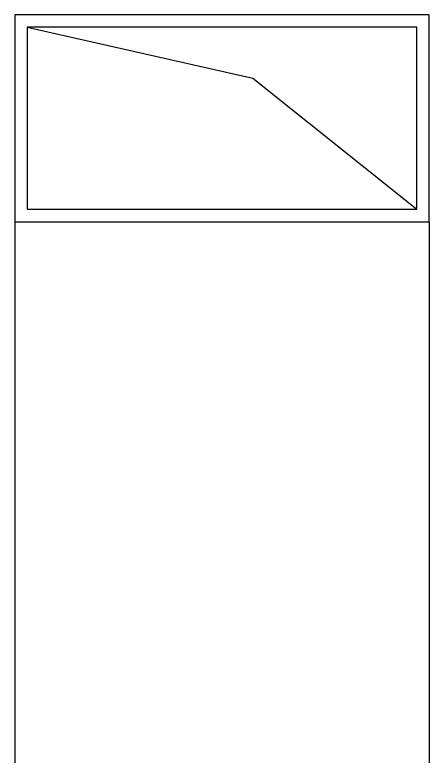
# Model space of a CAD drawing. Extents: x 343299501 to 344531018, y 671200678 to 672446893.
# Drawn here: x 344108024 to 344108124, y 672005569.5 to 672005748.7 of the extents above; entities that cross this region are included whole.
import ezdxf

# ---------------------------------------------------------------- set-up
doc = ezdxf.new("R2010")
doc.units = 0
doc.header["$LTSCALE"] = 10
doc.header["$MEASUREMENT"] = 0

msp = doc.modelspace()

# ---------------------------------------------------------------- linework, layer by layer
at = {"color": 6}
for points in [[(344108123.9668115, 672005748.7018062), (344108023.9668115, 672005748.7018062), (344108023.9668115, 672005698.7018062), (344108123.9668115, 672005698.7018062), (344108123.9668115, 672005748.7018062)], [(344108023.9668115, 672005698.7018062), (344108023.9668115, 672005428.7018062)], [(344108123.9668115, 672005698.7018062), (344108123.9668115, 672005428.7018062)]]:
    msp.add_lwpolyline(points, dxfattribs=at)
msp.add_lwpolyline([(344108120.9668115, 672005745.7018062), (344108026.9668115, 672005745.7018062), (344108026.9668115, 672005701.7018062), (344108120.9668115, 672005701.7018062)], close=True, dxfattribs=at)
at = {"color": 8}
msp.add_lwpolyline([(344108026.9668115, 672005745.7018062), (344108081.402653, 672005733.3527883), (344108120.9668115, 672005701.7018062)], dxfattribs=at)

doc.saveas('drawing.dxf')
